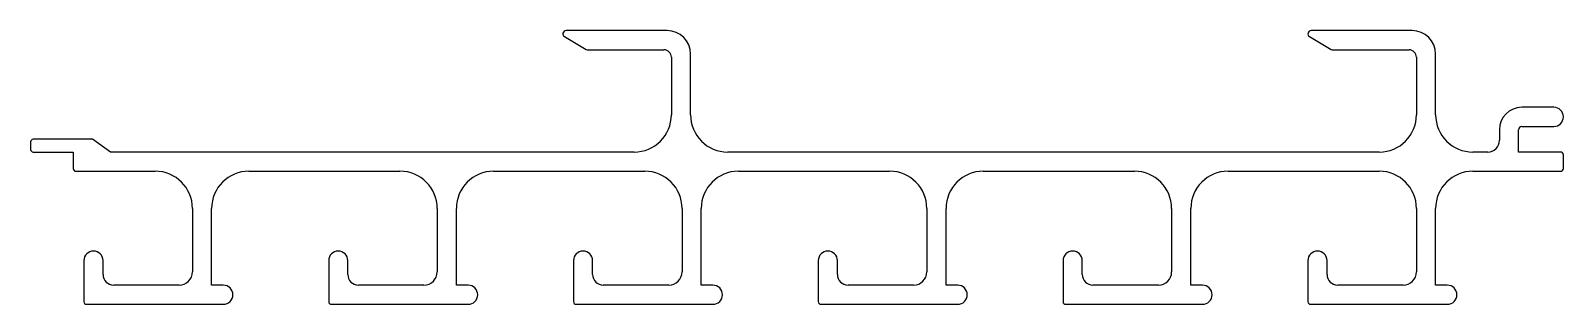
# Model space of a CAD drawing. Extents: x 1443 to 1587, y 1967 to 1992.
import ezdxf

# ---------------------------------------------------------------- set-up
doc = ezdxf.new("R2010")
doc.units = 0
doc.layers.get('0').update_dxf_attribs({"linetype": 'CONTINUOUS'})

msp = doc.modelspace()

# ---------------------------------------------------------------- linework, layer by layer
for p, q in [((1493.24, 1991.71), (1495.29, 1990.51)), ((1502.89, 1992.27), (1493.39, 1992.27)), ((1563.24, 1991.71), (1565.29, 1990.51)), ((1572.89, 1992.27), (1563.39, 1992.27)), ((1495.44, 1990.47), (1502.59, 1990.47)), ((1565.44, 1990.47), (1572.59, 1990.47)), ((1503.29, 1989.77), (1503.29, 1984.37)), ((1505.09, 1984.37), (1505.09, 1990.07)), ((1573.29, 1989.77), (1573.29, 1984.37)), ((1575.09, 1984.37), (1575.09, 1990.07)), ((1586.19, 1985.07), (1583.19, 1985.07)), ((1581.09, 1982.97), (1581.09, 1981.97)), ((1582.89, 1980.87), (1582.89, 1982.97)), ((1583.19, 1983.27), (1586.19, 1983.27)), ((1443.09, 1981.82), (1443.09, 1981.12)), ((1448.89, 1982.07), (1443.34, 1982.07)), ((1450.59, 1980.87), (1448.89, 1982.07)), ((1443.34, 1980.87), (1447.09, 1980.87)), ((1447.09, 1980.87), (1447.09, 1979.32)), ((1499.79, 1980.87), (1450.59, 1980.87)), ((1569.79, 1980.87), (1508.59, 1980.87)), ((1579.99, 1980.87), (1578.59, 1980.87)), ((1586.84, 1980.87), (1582.89, 1980.87)), ((1587.09, 1979.32), (1587.09, 1980.62)), ((1447.34, 1979.07), (1454.79, 1979.07)), ((1463.59, 1979.07), (1477.79, 1979.07)), ((1486.59, 1979.07), (1500.79, 1979.07)), ((1509.59, 1979.07), (1523.79, 1979.07)), ((1532.59, 1979.07), (1546.79, 1979.07)), ((1555.59, 1979.07), (1569.79, 1979.07)), ((1578.59, 1979.07), (1586.84, 1979.07)), ((1458.29, 1975.57), (1458.29, 1969.62)), ((1460.09, 1968.37), (1460.09, 1975.57)), ((1481.29, 1975.57), (1481.29, 1969.62)), ((1483.09, 1968.37), (1483.09, 1975.57)), ((1504.29, 1975.57), (1504.29, 1969.62)), ((1506.09, 1968.37), (1506.09, 1975.57)), ((1527.29, 1975.57), (1527.29, 1969.62)), ((1529.09, 1968.37), (1529.09, 1975.57)), ((1550.29, 1975.57), (1550.29, 1969.62)), ((1552.09, 1968.37), (1552.09, 1975.57)), ((1573.29, 1975.57), (1573.29, 1969.62)), ((1575.09, 1968.37), (1575.09, 1975.57)), ((1448.09, 1970.67), (1448.09, 1966.82)), ((1449.89, 1969.37), (1449.89, 1970.67)), ((1471.09, 1970.67), (1471.09, 1966.82)), ((1472.89, 1969.37), (1472.89, 1970.67)), ((1494.09, 1970.67), (1494.09, 1966.82)), ((1495.89, 1969.37), (1495.89, 1970.67)), ((1517.09, 1970.67), (1517.09, 1966.82)), ((1518.89, 1969.37), (1518.89, 1970.67)), ((1540.09, 1970.67), (1540.09, 1966.82)), ((1541.89, 1969.37), (1541.89, 1970.67)), ((1563.09, 1970.67), (1563.09, 1966.82)), ((1564.89, 1969.37), (1564.89, 1970.67)), ((1457.04, 1968.37), (1450.89, 1968.37)), ((1461.19, 1968.37), (1460.09, 1968.37)), ((1480.04, 1968.37), (1473.89, 1968.37)), ((1484.19, 1968.37), (1483.09, 1968.37)), ((1503.04, 1968.37), (1496.89, 1968.37)), ((1507.19, 1968.37), (1506.09, 1968.37)), ((1526.04, 1968.37), (1519.89, 1968.37)), ((1530.19, 1968.37), (1529.09, 1968.37)), ((1549.04, 1968.37), (1542.89, 1968.37)), ((1553.19, 1968.37), (1552.09, 1968.37)), ((1572.04, 1968.37), (1565.89, 1968.37)), ((1576.19, 1968.37), (1575.09, 1968.37)), ((1448.34, 1966.57), (1461.19, 1966.57)), ((1471.34, 1966.57), (1484.19, 1966.57)), ((1494.34, 1966.57), (1507.19, 1966.57)), ((1517.34, 1966.57), (1530.19, 1966.57)), ((1540.34, 1966.57), (1553.19, 1966.57)), ((1563.34, 1966.57), (1576.19, 1966.57))]:
    msp.add_line(p, q)
for centre, radius, start, end in [((1493.39, 1991.97), 0.3, 90, 239.6341), ((1502.89, 1990.07), 2.2, 0, 90), ((1563.39, 1991.97), 0.3, 90, 239.6341), ((1572.89, 1990.07), 2.2, 0, 90), ((1495.44, 1990.77), 0.3, 239.6341, 270), ((1502.59, 1989.77), 0.7, 0, 90), ((1565.44, 1990.77), 0.3, 239.6341, 270), ((1572.59, 1989.77), 0.7, 0, 90), ((1499.79, 1984.37), 3.5, 270, 0), ((1508.59, 1984.37), 3.5, 180, 270), ((1569.79, 1984.37), 3.5, 270, 360), ((1578.59, 1984.37), 3.5, 180, 270), ((1583.19, 1982.97), 2.1, 90, 180), ((1586.19, 1984.17), 0.9, 270, 90), ((1583.19, 1982.97), 0.3, 90, 180), ((1443.34, 1981.82), 0.25, 90, 180), ((1579.99, 1981.97), 1.1, 270, 0), ((1443.34, 1981.12), 0.25, 180, 270), ((1586.84, 1980.62), 0.25, 0, 90), ((1447.34, 1979.32), 0.25, 180, 270), ((1454.79, 1975.57), 3.5, 0, 90), ((1463.59, 1975.57), 3.5, 90, 180), ((1477.79, 1975.57), 3.5, 0, 90), ((1486.59, 1975.57), 3.5, 90, 180), ((1500.79, 1975.57), 3.5, 0, 90), ((1509.59, 1975.57), 3.5, 90, 180), ((1523.79, 1975.57), 3.5, 0, 90), ((1532.59, 1975.57), 3.5, 90, 180), ((1546.79, 1975.57), 3.5, 0, 90), ((1555.59, 1975.57), 3.5, 90, 180), ((1569.79, 1975.57), 3.5, 0, 90), ((1578.59, 1975.57), 3.5, 90, 180), ((1586.84, 1979.32), 0.25, 270, 0), ((1448.99, 1970.67), 0.9, 0, 180), ((1471.99, 1970.67), 0.9, 0, 180), ((1494.99, 1970.67), 0.9, 0, 180), ((1517.99, 1970.67), 0.9, 0, 180), ((1540.99, 1970.67), 0.9, 0, 180), ((1563.99, 1970.67), 0.9, 0, 180), ((1450.89, 1969.37), 1, 180, 270), ((1457.04, 1969.62), 1.25, 270, 0), ((1473.89, 1969.37), 1, 180, 270), ((1480.04, 1969.62), 1.25, 270, 360), ((1496.89, 1969.37), 1, 180, 270), ((1503.04, 1969.62), 1.25, 270, 360), ((1519.89, 1969.37), 1, 180, 270), ((1526.04, 1969.62), 1.25, 270, 0), ((1542.89, 1969.37), 1, 180, 270), ((1549.04, 1969.62), 1.25, 270, 360), ((1565.89, 1969.37), 1, 180, 270), ((1572.04, 1969.62), 1.25, 270, 360), ((1461.19, 1967.47), 0.9, 270, 90), ((1484.19, 1967.47), 0.9, 270, 90), ((1507.19, 1967.47), 0.9, 270, 90), ((1530.19, 1967.47), 0.9, 270, 90), ((1553.19, 1967.47), 0.9, 270, 90), ((1576.19, 1967.47), 0.9, 270, 90), ((1448.34, 1966.82), 0.25, 180, 270), ((1471.34, 1966.82), 0.25, 180, 270), ((1494.34, 1966.82), 0.25, 180, 270), ((1517.34, 1966.82), 0.25, 180, 270), ((1540.34, 1966.82), 0.25, 180, 270), ((1563.34, 1966.82), 0.25, 180, 270)]:
    msp.add_arc(centre, radius, start, end)

doc.saveas('drawing.dxf')
